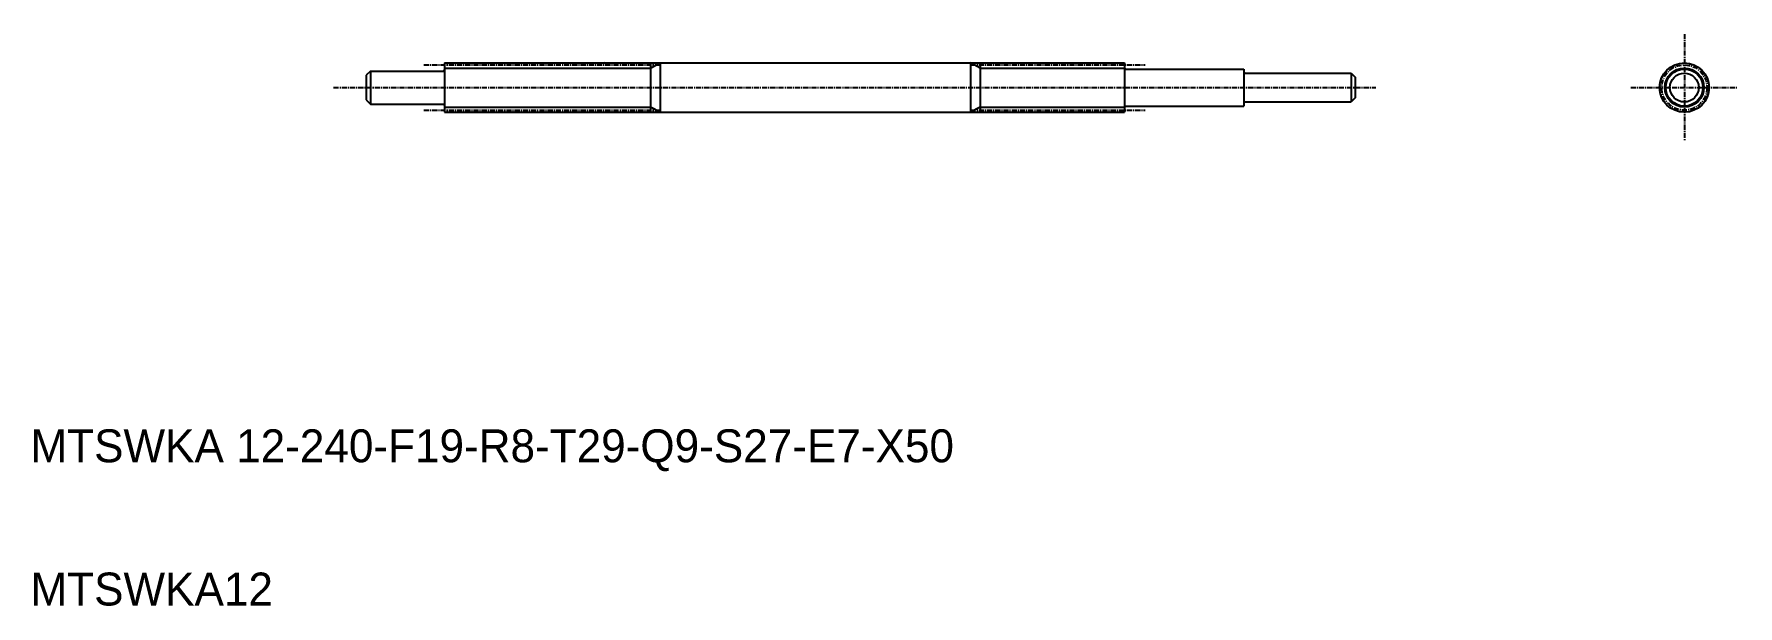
# Model space of a CAD drawing. Extents: x 53 to 466, y 40 to 179.
import ezdxf

# ---------------------------------------------------------------- set-up
doc = ezdxf.new("R2010")
doc.units = 0
doc.linetypes.add('CENTER', pattern=[2, 1.25, -0.25, 0.25, -0.25])
doc.layers.get('0').update_dxf_attribs({"linetype": 'CONTINUOUS'})
doc.layers.add('CENTER', color=1, linetype='CENTER')

msp = doc.modelspace()

# ---------------------------------------------------------------- linework, layer by layer
at = {"color": 7, "linetype": 'CONTINUOUS'}
for p, q in [((134.29, 170.4), (133.29, 169.4)), ((134.29, 170.4), (134.29, 162.4)), ((134.29, 170.4), (151.99, 170.4)), ((152.29, 172.4), (317.29, 172.4)), ((152.29, 172.4), (152.29, 160.4)), ((191.01, 172.65), (191.01, 172.65)), ((202.29, 172.4), (202.29, 160.4)), ((204.65, 172.4), (204.65, 160.4)), ((279.93, 172.4), (279.93, 160.4)), ((282.29, 172.4), (282.29, 160.4)), ((317.29, 172.4), (317.29, 160.4)), ((317.59, 170.9), (346.29, 170.9)), ((346.29, 170.9), (346.29, 161.9)), ((346.59, 169.9), (372.29, 169.9)), ((372.29, 169.9), (372.29, 162.9)), ((372.29, 169.9), (373.29, 168.9)), ((133.29, 169.4), (133.29, 163.4)), ((373.29, 168.9), (373.29, 163.9)), ((133.29, 163.4), (134.29, 162.4)), ((134.29, 162.4), (151.99, 162.4)), ((317.59, 161.9), (346.29, 161.9)), ((346.59, 162.9), (372.29, 162.9)), ((373.29, 163.9), (372.29, 162.9)), ((152.29, 160.4), (317.29, 160.4)), ((191.01, 160.15), (191.01, 160.15)), ((193.54, 160.4), (193.54, 160.4)), ((234.79, 160.4), (234.79, 160.4))]:
    msp.add_line(p, q, dxfattribs=at)
at = {"color": 3, "linetype": 'CONTINUOUS'}
for p, q in [((152.29, 171.15), (202.29, 171.15)), ((202.29, 171.15), (204.65, 172.4)), ((282.29, 171.15), (279.93, 172.4)), ((282.29, 171.15), (317.29, 171.15)), ((152.29, 161.65), (202.29, 161.65)), ((204.65, 160.4), (202.29, 161.65)), ((282.29, 161.65), (279.93, 160.4)), ((282.29, 161.65), (317.29, 161.65))]:
    msp.add_line(p, q, dxfattribs=at)
at = {"color": 7, "linetype": 'CONTINUOUS'}
for radius in [6, 4.5, 3.5]:
    msp.add_circle((453.19, 166.4), radius, dxfattribs=at)
at = {"color": 3, "linetype": 'CONTINUOUS'}
msp.add_circle((453.19, 166.4), 4.75, dxfattribs=at)
at = {"color": 7, "linetype": 'CONTINUOUS'}
for centre, start, end in [((151.99, 170.7), 270, 0), ((317.59, 171.2), 180, 270), ((346.59, 170.2), 180, 270), ((151.99, 162.1), 0, 90), ((317.59, 161.6), 90, 180), ((346.59, 162.6), 90, 180)]:
    msp.add_arc(centre, 0.3, start, end, dxfattribs=at)
at = {"layer": 'CENTER', "color": 1, "linetype": 'CENTER'}
for p, q in [((453.19, 179.4), (453.19, 153.4)), ((147.29, 171.9), (204.65, 171.9)), ((279.93, 171.9), (322.29, 171.9)), ((125.33, 166.4), (378.29, 166.4)), ((440.19, 166.4), (466.19, 166.4)), ((147.29, 160.9), (204.65, 160.9)), ((279.93, 160.9), (322.29, 160.9))]:
    msp.add_line(p, q, dxfattribs=at)
msp.add_circle((453.19, 166.4), 5.5, dxfattribs=at)

# ---------------------------------------------------------------- texts
at = {"color": 7, "linetype": 'CONTINUOUS'}
for s, p in [('MTSWKA 12-240-F19-R8-T29-Q9-S27-E7-X50', (51.78, 75.36)), ('MTSWKA12', (51.78, 40.56))]:
    msp.add_text(s, height=8, dxfattribs=at).set_placement(p)

doc.saveas('drawing.dxf')
